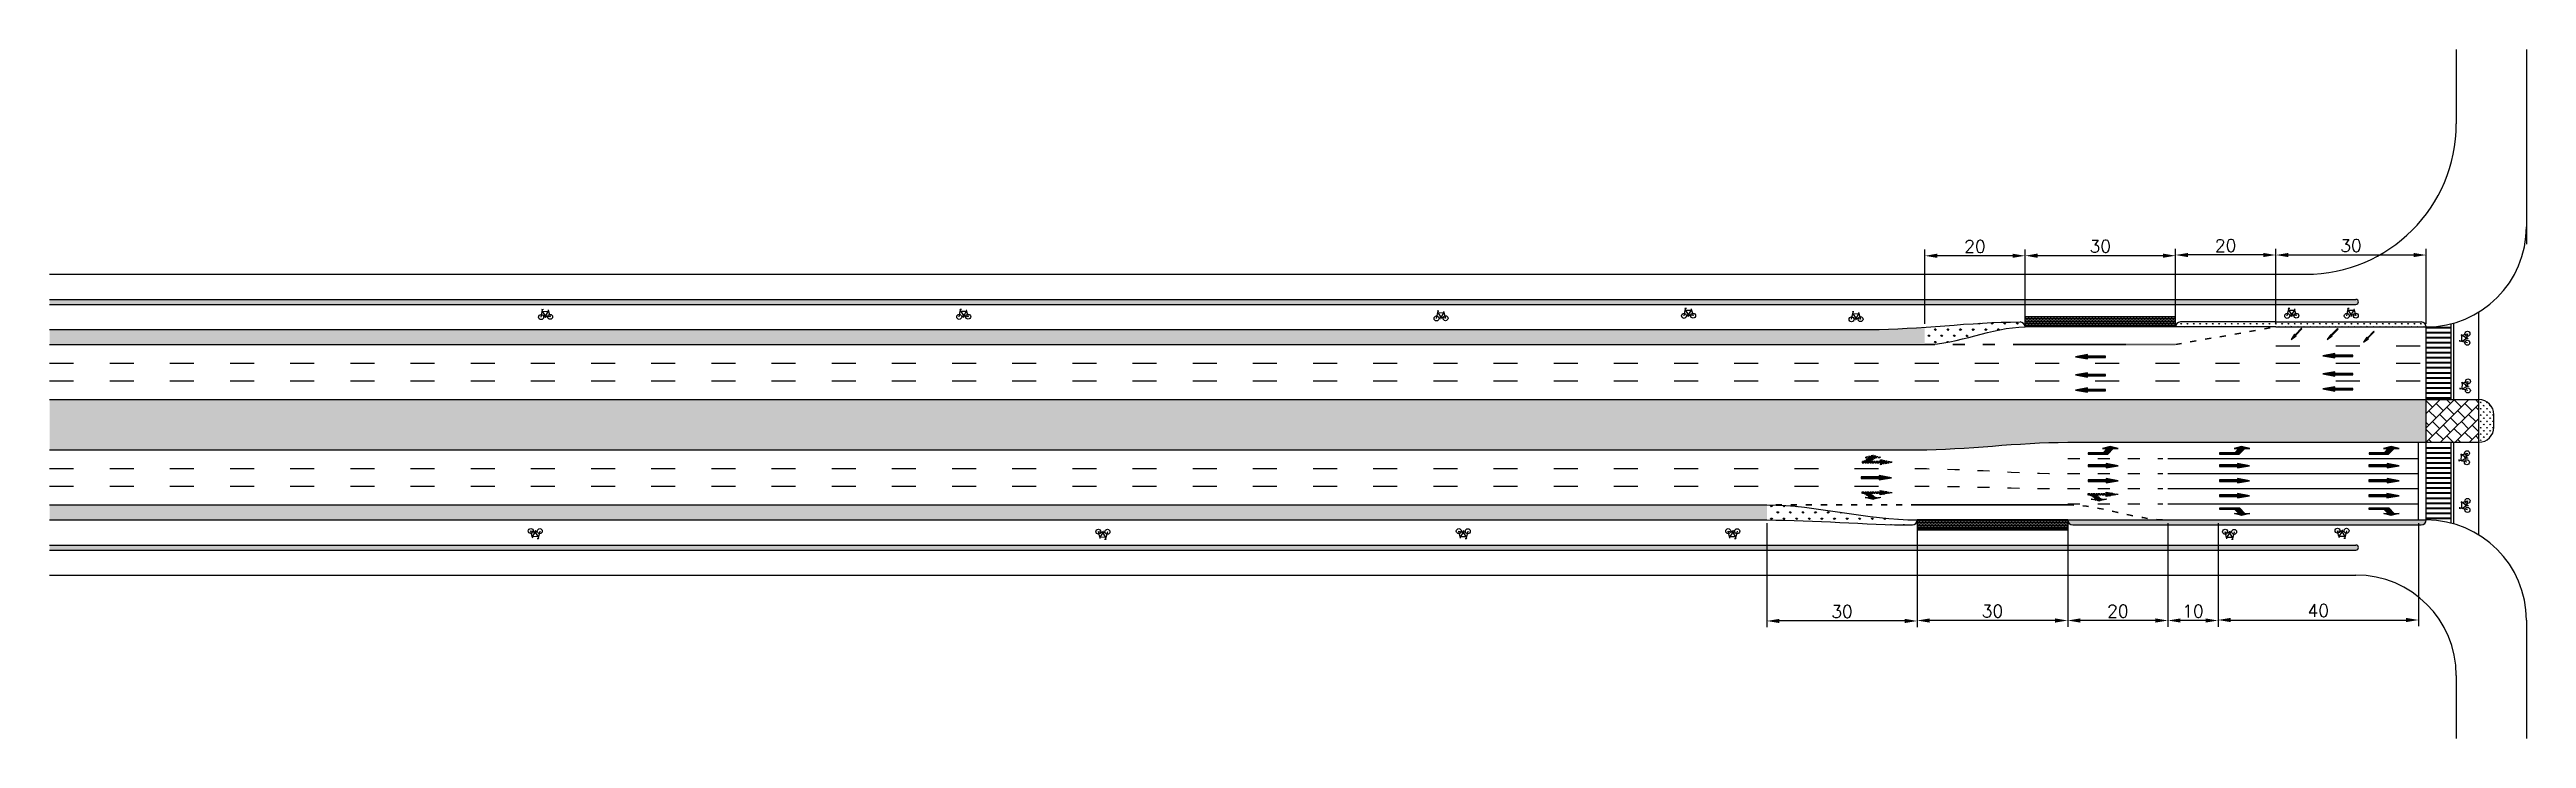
# Model space of a CAD drawing. Header units: millimetres. Extents: x 705 to 1199, y 655 to 793.
import ezdxf

# ---------------------------------------------------------------- set-up
doc = ezdxf.new("R2010")
doc.units = ezdxf.units.MM
doc.linetypes.add('ACAD_ISO03W100', pattern=[30, 12, -18])
doc.linetypes.add('HIDDEN', pattern=[0.375, 0.25, -0.125])
for name, color, linetype in [('FCX', 7, 'HIDDEN'), ('ROADMARK', 7, 'Continuous'), ('tj车道功能', 7, 'Continuous'), ('tj道路标线', 7, 'Continuous'), ('人行横道', 7, 'Continuous'), ('标注', 4, 'Continuous'), ('红线', 1, 'Continuous'), ('绿化带', 3, 'Continuous'), ('蓝线', 5, 'Continuous'), ('车道线', 7, 'Continuous')]:
    doc.layers.add(name, color=color, linetype=linetype)
doc.layers.add('黑色虚线', color=250, linetype='ACAD_ISO03W100', lineweight=53)
doc.styles.get("Standard").update_dxf_attribs({"font": 'txt', "bigfont": 'gbcbig.shx'})
doc.dimstyles.new('ISO-25', dxfattribs={"dimtxt": 2.5, "dimasz": 2.5, "dimexe": 1.25, "dimexo": 0.625, "dimtad": 1, "dimtxsty": 'Standard', "dimcen": 2.5, "dimadec": 0, "dimazin": 0, "dimtfac": 1, "dimtmove": 0, "dimatfit": 3, "dimfxl": 1, "dimarcsym": 0})

# ---------------------------------------------------------------- blocks, each defined once
blk = doc.blocks.new('BIKE')
at = {"layer": '人行横道'}
for p, q in [((0, 0), (0.35, 1.41)), ((0.35, 1.41), (0.25, 1.53)), ((0.25, 1.53), (0.55, 1.53)), ((0.28, 1.11), (1.51, 1.1)), ((0.28, 1.11), (0.9, 0.16)), ((0.9, 0.16), (0.87, -0.14)), ((0.9, 0.16), (1.6, 1.23)), ((0.9, 0.16), (0.95, 0.43)), ((1.8, -0.03), (0.9, 0.16)), ((0.95, 0.43), (1.01, 0.42)), ((1.6, 1.23), (1.42, 1.24)), ((1.51, 1.1), (1.8, -0.03)), ((0.87, -0.14), (0.77, -0.11))]:
    blk.add_line(p, q, dxfattribs=at)
for centre, radius in [((0, 0), 0.497), ((0.9, 0.16), 0.158), ((1.8, -0.03), 0.497)]:
    blk.add_circle(centre, radius, dxfattribs=at)
blk = doc.blocks.new('1W')
at = {"layer": 'ROADMARK', "color": 0}
blk.add_lwpolyline([(-0.22, -1.2), (-0.08, -1.2), (-0.08, -3), (0.07, -3), (0.07, -1.2), (0.22, -1.2), (0, 0)], close=True, dxfattribs=at)
for points in [[(-0.22, -1.2), (0.22, -1.2), (0, 0)], [(-0.08, -3), (0.07, -3), (-0.08, -1.2), (0.07, -1.2)]]:
    blk.add_solid(points, dxfattribs=at)
blk = doc.blocks.new('1WT')
at = {"layer": 'ROADMARK', "color": 0}
blk.add_lwpolyline([(0, 0), (0.2, -0.8), (0, -1.55), (0, -1.1), (-0.4, -1.5), (-0.4, -3), (-0.55, -3), (-0.55, -1.05), (0, -0.5)], close=True, dxfattribs=at)
for points in [[(0, 0), (0, -1.55), (0.2, -0.8)], [(-0.55, -1.05), (-0.4, -1.5), (0, -0.5), (0, -1.1)], [(-0.55, -1.05), (-0.4, -1.5), (-0.55, -3), (-0.4, -3)]]:
    blk.add_solid(points, dxfattribs=at)
blk = doc.blocks.new('A$C3B514AF9')
at = {"layer": 'FCX'}
blk.add_hatch(color=256, dxfattribs=at).paths.add_polyline_path([(1.95, 2.24), (2.09, 2.06), (0, 0.36), (0.14, 0.18), (0.37, 0.37), (1.39, 0.43), (0.87, 0), (1.93, 0.48), (2.67, 1.47), (2.09, 0.99), (1.07, 0.94), (2.24, 1.89), (2.38, 1.71), (3.56, 3.11)])
blk.add_lwpolyline([(3.56, 3.11), (2.38, 1.71), (2.24, 1.89), (1.07, 0.94), (2.09, 0.99), (2.67, 1.47), (1.93, 0.48), (0.87, 0), (1.39, 0.43), (0.37, 0.37), (0.14, 0.18), (0, 0.36), (2.09, 2.06), (1.95, 2.24)], close=True, dxfattribs=at)
blk = doc.blocks.new('*D8')
at = {"layer": 'Defpoints', "color": 0, "transparency": 16777216}
for p in [(1149.1, 751.76), (1149.1, 737.41), (1179.1, 737.41)]:
    blk.add_point(p, dxfattribs=at)
at = {"layer": '标注', "color": 0, "lineweight": -2, "transparency": 16777216}
for p, q in [((1149.1, 738.04), (1149.1, 753.01)), ((1176.6, 751.76), (1151.6, 751.76)), ((1179.1, 738.04), (1179.1, 753.01))]:
    blk.add_line(p, q, dxfattribs=at)
at = {"layer": '标注', "color": 0, "transparency": 16777216}
for points in [[(1151.6, 752.18), (1151.6, 751.35), (1149.1, 751.76)], [(1176.6, 752.18), (1176.6, 751.35), (1179.1, 751.76)]]:
    blk.add_solid(points, dxfattribs=at)
at = {"layer": '标注', "color": 0, "transparency": 16777216, "insert": (1164.1, 753.64), "char_height": 2.5, "attachment_point": 5}
blk.add_mtext('30', dxfattribs=at)
blk = doc.blocks.new('*D9')
at = {"layer": 'Defpoints', "color": 0, "ltscale": 0.1, "transparency": 16777216}
for p in [(1129.1, 751.77), (1129.1, 738.41), (1149.1, 738.41)]:
    blk.add_point(p, dxfattribs=at)
at = {"layer": '标注', "color": 0, "lineweight": -2, "ltscale": 0.1, "transparency": 16777216}
for p, q in [((1129.1, 739.04), (1129.1, 753.02)), ((1146.6, 751.77), (1131.6, 751.77)), ((1149.1, 739.04), (1149.1, 753.02))]:
    blk.add_line(p, q, dxfattribs=at)
at = {"layer": '标注', "color": 0, "ltscale": 0.1, "transparency": 16777216}
for points in [[(1131.6, 752.18), (1131.6, 751.35), (1129.1, 751.77)], [(1146.6, 752.18), (1146.6, 751.35), (1149.1, 751.77)]]:
    blk.add_solid(points, dxfattribs=at)
at = {"layer": '标注', "color": 0, "ltscale": 0.1, "transparency": 16777216, "insert": (1139.1, 753.64), "char_height": 2.5, "attachment_point": 5}
blk.add_mtext('20', dxfattribs=at)
blk = doc.blocks.new('*D10')
at = {"layer": 'Defpoints', "color": 0, "ltscale": 0.1, "transparency": 16777216}
for p in [(1099.1, 751.63), (1099.1, 737.41), (1129.1, 737.41)]:
    blk.add_point(p, dxfattribs=at)
at = {"layer": '标注', "color": 0, "lineweight": -2, "ltscale": 0.1, "transparency": 16777216}
for p, q in [((1099.1, 738.04), (1099.1, 752.88)), ((1126.6, 751.63), (1101.6, 751.63)), ((1129.1, 738.04), (1129.1, 752.88))]:
    blk.add_line(p, q, dxfattribs=at)
at = {"layer": '标注', "color": 0, "ltscale": 0.1, "transparency": 16777216}
for points in [[(1101.6, 752.05), (1101.6, 751.21), (1099.1, 751.63)], [(1126.6, 752.05), (1126.6, 751.21), (1129.1, 751.63)]]:
    blk.add_solid(points, dxfattribs=at)
at = {"layer": '标注', "color": 0, "ltscale": 0.1, "transparency": 16777216, "insert": (1114.1, 753.5), "char_height": 2.5, "attachment_point": 5}
blk.add_mtext('30', dxfattribs=at)
blk = doc.blocks.new('*D12')
at = {"layer": 'Defpoints', "color": 0, "ltscale": 0.1, "transparency": 16777216}
for p in [(1079.1, 751.61), (1079.1, 737.41), (1099.1, 737.41)]:
    blk.add_point(p, dxfattribs=at)
at = {"layer": '标注', "color": 0, "lineweight": -2, "ltscale": 0.1, "transparency": 16777216}
for p, q in [((1079.1, 738.04), (1079.1, 752.86)), ((1096.6, 751.61), (1081.6, 751.61)), ((1099.1, 738.04), (1099.1, 752.86))]:
    blk.add_line(p, q, dxfattribs=at)
at = {"layer": '标注', "color": 0, "ltscale": 0.1, "transparency": 16777216}
for points in [[(1081.6, 752.03), (1081.6, 751.2), (1079.1, 751.61)], [(1096.6, 752.03), (1096.6, 751.2), (1099.1, 751.61)]]:
    blk.add_solid(points, dxfattribs=at)
at = {"layer": '标注', "color": 0, "ltscale": 0.1, "transparency": 16777216, "insert": (1089.1, 753.49), "char_height": 2.5, "attachment_point": 5}
blk.add_mtext('20', dxfattribs=at)
blk = doc.blocks.new('*D18')
at = {"layer": 'Defpoints', "color": 0, "ltscale": 0.1, "transparency": 16777216}
for p in [(1137.6, 698.91), (1177.6, 698.91), (1177.6, 678.96)]:
    blk.add_point(p, dxfattribs=at)
at = {"layer": '标注', "color": 0, "lineweight": -2, "ltscale": 0.1, "transparency": 16777216}
for p, q in [((1137.6, 698.29), (1137.6, 677.71)), ((1177.6, 698.29), (1177.6, 677.71)), ((1140.1, 678.96), (1175.1, 678.96))]:
    blk.add_line(p, q, dxfattribs=at)
at = {"layer": '标注', "color": 0, "ltscale": 0.1, "transparency": 16777216}
for points in [[(1140.1, 679.38), (1140.1, 678.54), (1137.6, 678.96)], [(1175.1, 679.38), (1175.1, 678.54), (1177.6, 678.96)]]:
    blk.add_solid(points, dxfattribs=at)
at = {"layer": '标注', "color": 0, "ltscale": 0.1, "transparency": 16777216, "insert": (1157.6, 680.84), "char_height": 2.5, "attachment_point": 5}
blk.add_mtext('40', dxfattribs=at)
blk = doc.blocks.new('*D19')
at = {"layer": 'Defpoints', "color": 0, "ltscale": 0.1, "transparency": 16777216}
for p in [(1127.6, 698.91), (1137.6, 698.91), (1127.6, 678.86)]:
    blk.add_point(p, dxfattribs=at)
at = {"layer": '标注', "color": 0, "lineweight": -2, "ltscale": 0.1, "transparency": 16777216}
for p, q in [((1127.6, 698.29), (1127.6, 677.61)), ((1137.6, 698.29), (1137.6, 677.61)), ((1135.1, 678.86), (1130.1, 678.86))]:
    blk.add_line(p, q, dxfattribs=at)
at = {"layer": '标注', "color": 0, "ltscale": 0.1, "transparency": 16777216}
for points in [[(1130.1, 679.28), (1130.1, 678.45), (1127.6, 678.86)], [(1135.1, 679.28), (1135.1, 678.45), (1137.6, 678.86)]]:
    blk.add_solid(points, dxfattribs=at)
at = {"layer": '标注', "color": 0, "ltscale": 0.1, "transparency": 16777216, "insert": (1132.6, 680.74), "char_height": 2.5, "attachment_point": 5}
blk.add_mtext('10', dxfattribs=at)
blk = doc.blocks.new('*D20')
at = {"layer": 'Defpoints', "color": 0, "ltscale": 0.1, "transparency": 16777216}
for p in [(1107.6, 698.91), (1127.6, 698.91), (1107.6, 678.86)]:
    blk.add_point(p, dxfattribs=at)
at = {"layer": '标注', "color": 0, "lineweight": -2, "ltscale": 0.1, "transparency": 16777216}
for p, q in [((1107.6, 698.29), (1107.6, 677.61)), ((1127.6, 698.29), (1127.6, 677.61)), ((1125.1, 678.86), (1110.1, 678.86))]:
    blk.add_line(p, q, dxfattribs=at)
at = {"layer": '标注', "color": 0, "ltscale": 0.1, "transparency": 16777216}
for points in [[(1110.1, 679.28), (1110.1, 678.45), (1107.6, 678.86)], [(1125.1, 679.28), (1125.1, 678.45), (1127.6, 678.86)]]:
    blk.add_solid(points, dxfattribs=at)
at = {"layer": '标注', "color": 0, "ltscale": 0.1, "transparency": 16777216, "insert": (1117.6, 680.74), "char_height": 2.5, "attachment_point": 5}
blk.add_mtext('20', dxfattribs=at)
blk = doc.blocks.new('*D21')
at = {"layer": 'Defpoints', "color": 0, "ltscale": 0.1, "transparency": 16777216}
for p in [(1077.6, 698.91), (1107.6, 698.91), (1077.6, 678.86)]:
    blk.add_point(p, dxfattribs=at)
at = {"layer": '标注', "color": 0, "lineweight": -2, "ltscale": 0.1, "transparency": 16777216}
for p, q in [((1077.6, 698.29), (1077.6, 677.61)), ((1107.6, 698.29), (1107.6, 677.61)), ((1105.1, 678.86), (1080.1, 678.86))]:
    blk.add_line(p, q, dxfattribs=at)
at = {"layer": '标注', "color": 0, "ltscale": 0.1, "transparency": 16777216}
for points in [[(1080.1, 679.28), (1080.1, 678.44), (1077.6, 678.86)], [(1105.1, 679.28), (1105.1, 678.44), (1107.6, 678.86)]]:
    blk.add_solid(points, dxfattribs=at)
at = {"layer": '标注', "color": 0, "ltscale": 0.1, "transparency": 16777216, "insert": (1092.6, 680.74), "char_height": 2.5, "attachment_point": 5}
blk.add_mtext('30', dxfattribs=at)
blk = doc.blocks.new('*D22')
at = {"layer": 'Defpoints', "color": 0, "ltscale": 0.1, "transparency": 16777216}
for p in [(1047.6, 698.91), (1077.6, 698.91), (1047.6, 678.77)]:
    blk.add_point(p, dxfattribs=at)
at = {"layer": '标注', "color": 0, "lineweight": -2, "ltscale": 0.1, "transparency": 16777216}
for p, q in [((1047.6, 698.29), (1047.6, 677.52)), ((1077.6, 698.29), (1077.6, 677.52)), ((1075.1, 678.77), (1050.1, 678.77))]:
    blk.add_line(p, q, dxfattribs=at)
at = {"layer": '标注', "color": 0, "ltscale": 0.1, "transparency": 16777216}
for points in [[(1050.1, 679.19), (1050.1, 678.35), (1047.6, 678.77)], [(1075.1, 679.19), (1075.1, 678.35), (1077.6, 678.77)]]:
    blk.add_solid(points, dxfattribs=at)
at = {"layer": '标注', "color": 0, "ltscale": 0.1, "transparency": 16777216, "insert": (1062.6, 680.65), "char_height": 2.5, "attachment_point": 5}
blk.add_mtext('30', dxfattribs=at)

msp = doc.modelspace()

# ---------------------------------------------------------------- hatches: boundary and pattern name
at = {"layer": '标注'}
h = msp.add_hatch(dxfattribs=at)
h.set_pattern_fill('AR-B88', color=40, scale=0.01, angle=45, style=0)
h.set_pattern_definition([(45, (-2e-13, 469.2533), (-1.436841, 1.436841), []), (135, (-2e-13, 469.2533), (-2.1552615, 0.7184205), [2.032, -2.032])])
h.paths.add_polyline_path([(1189.601, 722.915), (1179.101, 722.915), (1179.101, 714.415), (1189.601, 714.415)])
at = {"layer": '红线', "ltscale": 0.1}
h = msp.add_hatch(dxfattribs=at)
h.set_pattern_fill('GRASS', color=3, scale=0.035)
h.paths.add_polyline_path([(789.894, 742.915), (705.101, 742.915), (705.101, 741.915), (789.894, 741.915)])
h.paths.add_polyline_path([(875.468, 742.915), (789.894, 742.915), (789.894, 741.915), (875.468, 741.915)])
h.paths.add_polyline_path([(974.428, 742.915), (875.468, 742.915), (875.468, 741.915), (974.428, 741.915)])
h.paths.add_polyline_path([(1058.502, 742.915), (974.428, 742.915), (974.428, 741.915), (1058.502, 741.915)])
h = msp.add_hatch(dxfattribs=at)
h.set_pattern_fill('GRASS', color=3, scale=0.035)
h.paths.add_polyline_path([(1165.101, 742.915), (1058.502, 742.915), (1058.502, 741.915), (1165.101, 741.915, 1)])
h = msp.add_hatch(dxfattribs=at)
h.set_pattern_fill('GRASS', color=3, scale=0.07)
h.paths.add_polyline_path([(1068.101, 736.915), (705.101, 736.915), (705.101, 733.915), (1068.101, 733.915)])
edge = h.paths.add_edge_path()
edge.add_spline(control_points=[(1079.101, 737.372), (1075.437, 737.116), (1071.771, 736.915), (1068.101, 736.915)], knot_values=[0, 0, 0, 0, 11.0114166, 11.0114166, 11.0114166, 11.0114166], degree=3, periodic=0)
edge.add_line((1068.101, 736.915), (1068.101, 733.915))
edge.add_line((1068.101, 733.915), (1079.101, 733.915))
edge.add_line((1079.101, 733.915), (1079.101, 737.372))
h = msp.add_hatch(dxfattribs=at)
h.set_pattern_fill('GRASS', color=3, scale=0.07)
edge = h.paths.add_edge_path()
edge.add_spline(control_points=[(1079.101, 733.915), (1085.869, 733.915), (1092.333, 737.415), (1099.101, 737.415)], knot_values=[0, 0, 0, 0, 20.3039405, 20.3039405, 20.3039405, 20.3039405], degree=3, periodic=0)
edge.add_arc((1098.101, 737.415), 1, 0, 90.39902)
edge.add_spline(control_points=[(1098.101, 738.415), (1094.318, 738.415), (1090.54, 738.2), (1086.764, 737.934)], knot_values=[18.6892105, 18.6892105, 18.6892105, 18.6892105, 30.0374766, 30.0374766, 30.0374766, 30.0374766], degree=3, periodic=0)
edge.add_spline(control_points=[(1086.764, 737.934), (1084.21, 737.754), (1081.655, 737.55), (1079.101, 737.372)], knot_values=[11.0114166, 11.0114166, 11.0114166, 11.0114166, 18.6892105, 18.6892105, 18.6892105, 18.6892105], degree=3, periodic=0)
edge.add_line((1079.101, 737.372), (1079.101, 733.915))
h = msp.add_hatch(dxfattribs=at)
h.set_pattern_fill('BRICK', color=6, scale=0.05)
h.paths.add_polyline_path([(1129.101, 739.415), (1099.101, 739.415), (1099.101, 737.415), (1129.101, 737.415)])
h = msp.add_hatch(dxfattribs=at)
h.set_pattern_fill('GRASS', color=3, scale=0.035)
h.paths.add_polyline_path([(1178.101, 738.415), (1149.101, 738.415), (1130.101, 738.415, 0.4142136), (1129.101, 737.415), (1149.101, 737.415), (1179.101, 737.415, 0.4142136)])
h = msp.add_hatch(dxfattribs=at)
h.set_pattern_fill('GRASS', color=3, scale=0.2)
edge = h.paths.add_edge_path()
edge.add_line((1179.101, 722.915), (705.101, 722.915))
edge.add_line((705.101, 722.915), (705.101, 712.915))
edge.add_line((705.101, 712.915), (1077.601, 712.915))
edge.add_spline(control_points=[(1077.601, 712.915), (1087.613, 712.915), (1097.588, 714.415), (1107.601, 714.415)], knot_values=[0, 0, 0, 0, 30.0374766, 30.0374766, 30.0374766, 30.0374766], degree=3, periodic=0)
edge.add_line((1107.601, 714.415), (1179.101, 714.415))
edge.add_line((1179.101, 714.415), (1179.101, 722.915))
h = msp.add_hatch(dxfattribs=at)
h.set_pattern_fill('GRASS', color=3, scale=0.035)
h.paths.add_polyline_path([(1192.601, 719.915, 0.4142136), (1189.601, 722.915), (1189.601, 714.415, 0.4142136), (1192.601, 717.415)])
h = msp.add_hatch(dxfattribs=at)
h.set_pattern_fill('GRASS', color=3, scale=0.07)
h.paths.add_polyline_path([(1047.601, 701.915), (927.034, 701.915), (927.034, 698.915), (1047.601, 698.915)])
h.paths.add_polyline_path([(927.034, 701.915), (705.101, 701.915), (705.101, 698.915), (927.034, 698.915)])
h = msp.add_hatch(dxfattribs=at)
h.set_pattern_fill('GRASS', color=3, scale=0.07)
edge = h.paths.add_edge_path()
edge.add_spline(control_points=[(1077.601, 698.915), (1067.551, 698.915), (1057.651, 701.915), (1047.601, 701.915)], knot_values=[0, 0, 0, 0, 30.1496269, 30.1496269, 30.1496269, 30.1496269], degree=3, periodic=0)
edge.add_line((1047.601, 701.915), (1047.601, 698.915))
edge.add_spline(control_points=[(1047.601, 698.915), (1057.298, 698.915), (1066.979, 697.975), (1076.675, 697.917)], knot_values=[0, 0, 0, 0, 29.0912971, 29.0912971, 29.0912971, 29.0912971], degree=3, periodic=0)
edge.add_arc((1076.601, 698.915), 1, 274.28293, 360)
h = msp.add_hatch(dxfattribs=at)
h.set_pattern_fill('BRICK', color=6, scale=0.05, angle=180)
h.set_pattern_definition([(180, (2206.7013, 1436.3292), (-4e-17, -0.3175), []), (270, (2206.7013, 1436.3292), (0.635, -1e-16), [0.3175, -0.3175]), (270, (2206.3838, 1436.3292), (0.635, -1e-16), [-0.3175, 0.3175])])
h.paths.add_polyline_path([(1077.601, 696.915), (1107.601, 696.915), (1107.601, 698.915), (1077.601, 698.915)])
h = msp.add_hatch(dxfattribs=at)
h.set_pattern_fill('GRASS', color=3, scale=0.035)
h.paths.add_polyline_path([(1179.101, 698.915), (1107.601, 698.915, 0.4142136), (1108.601, 697.915), (1178.101, 697.915, 0.4142136)])
h = msp.add_hatch(dxfattribs=at)
h.set_pattern_fill('GRASS', color=3, scale=0.035)
h.paths.add_polyline_path([(957.012, 693.915), (900.987, 693.915), (900.987, 692.915), (957.012, 692.915)])
h.paths.add_polyline_path([(900.987, 693.915), (812.69, 693.915), (812.69, 692.915), (900.987, 692.915)])
h.paths.add_polyline_path([(812.69, 693.915), (757.719, 693.915), (757.719, 692.915), (812.69, 692.915)])
h.paths.add_polyline_path([(757.719, 693.915), (705.101, 693.915), (705.101, 692.915), (757.719, 692.915)])
h = msp.add_hatch(dxfattribs=at)
h.set_pattern_fill('GRASS', color=3, scale=0.035)
h.paths.add_polyline_path([(1093.99, 693.915), (1030.395, 693.915), (1030.395, 692.915), (1093.99, 692.915)])
h.paths.add_polyline_path([(1030.395, 693.915), (957.012, 693.915), (957.012, 692.915), (1030.395, 692.915)])
h = msp.add_hatch(dxfattribs=at)
h.set_pattern_fill('GRASS', color=3, scale=0.035)
h.paths.add_polyline_path([(1165.101, 693.915), (1093.99, 693.915), (1093.99, 692.915), (1165.101, 692.915, 1)])

# ---------------------------------------------------------------- linework, layer by layer
for p, q in [((1179.101, 698.915), (1179.101, 737.415)), ((1184.101, 722.915), (1184.101, 738.05)), ((1184.601, 722.915), (1184.601, 738.186)), ((1189.601, 695.937), (1189.601, 740.393)), ((1177.601, 698.915), (1177.601, 714.415)), ((1184.101, 698.28), (1184.101, 714.415)), ((1184.601, 698.143), (1184.601, 714.415))]:
    msp.add_line(p, q)
at = {"const_width": 0.4}
for points in [[(1179.101, 737.263), (1184.101, 737.263)], [(1179.101, 736.263), (1184.101, 736.263)], [(1179.101, 735.263), (1184.101, 735.263)], [(1179.101, 734.263), (1184.101, 734.263)], [(1179.101, 733.263), (1184.101, 733.263)], [(1179.101, 732.263), (1184.101, 732.263)], [(1179.101, 731.263), (1184.101, 731.263)], [(1179.101, 730.263), (1184.101, 730.263)], [(1179.101, 729.263), (1184.101, 729.263)], [(1179.101, 728.263), (1184.101, 728.263)], [(1179.101, 727.263), (1184.101, 727.263)], [(1179.101, 727.263), (1184.101, 727.263)], [(1179.101, 726.263), (1184.101, 726.263)], [(1179.101, 725.263), (1184.101, 725.263)], [(1179.101, 724.263), (1184.101, 724.263)], [(1179.101, 723.263), (1184.101, 723.263)], [(1179.101, 713.263), (1184.101, 713.263)], [(1179.101, 712.263), (1184.101, 712.263)], [(1179.101, 712.263), (1184.101, 712.263)], [(1179.101, 711.263), (1184.101, 711.263)], [(1179.101, 711.263), (1184.101, 711.263)], [(1179.101, 710.263), (1184.101, 710.263)], [(1179.101, 710.263), (1184.101, 710.263)], [(1179.101, 709.263), (1184.101, 709.263)], [(1179.101, 709.263), (1184.101, 709.263)], [(1179.101, 708.263), (1184.101, 708.263)], [(1179.101, 708.263), (1184.101, 708.263)], [(1179.101, 707.263), (1184.101, 707.263)], [(1179.101, 706.263), (1184.101, 706.263)], [(1179.101, 705.263), (1184.101, 705.263)], [(1179.101, 704.263), (1184.101, 704.263)], [(1179.101, 703.263), (1184.101, 703.263)], [(1179.101, 702.263), (1184.101, 702.263)], [(1179.101, 701.263), (1184.101, 701.263)], [(1179.101, 700.263), (1184.101, 700.263)], [(1179.101, 699.263), (1184.101, 699.263)]]:
    msp.add_lwpolyline(points, dxfattribs=at)
at = {"layer": '红线'}
for p, q in [((1185.101, 792.754), (1185.101, 777.915)), ((705.101, 747.915), (1155.101, 747.915)), ((705.101, 687.915), (1165.101, 687.915)), ((1185.101, 667.915), (1185.101, 655.331))]:
    msp.add_line(p, q, dxfattribs=at)
at = {"layer": '红线', "color": 6, "ltscale": 0.1}
for p, q in [((1099.101, 737.415), (1099.101, 739.415)), ((1129.101, 739.415), (1099.101, 739.415)), ((1129.101, 737.415), (1129.101, 739.415)), ((1077.601, 698.915), (1077.601, 696.915)), ((1077.601, 696.915), (1107.601, 696.915)), ((1107.601, 698.915), (1107.601, 696.915))]:
    msp.add_line(p, q, dxfattribs=at)
at = {"layer": '红线'}
for centre, radius, start, end in [((1155.101, 777.915), 30, 270, 0), ((1165.101, 667.915), 20, 0, 90)]:
    msp.add_arc(centre, radius, start, end, dxfattribs=at)
at = {"layer": '绿化带'}
for p, q in [((705.101, 742.915), (1165.101, 742.915)), ((705.101, 741.915), (1165.101, 741.915)), ((705.101, 736.915), (1068.101, 736.915)), ((1149.101, 738.415), (1130.101, 738.415)), ((1149.101, 738.415), (1178.101, 738.415)), ((705.101, 722.915), (1189.601, 722.915)), ((1192.601, 717.415), (1192.601, 719.915)), ((705.101, 712.915), (1077.601, 712.915)), ((1107.601, 714.415), (1189.601, 714.415)), ((705.101, 698.915), (1047.601, 698.915)), ((1108.601, 697.915), (1178.101, 697.915)), ((705.101, 693.915), (1165.101, 693.915)), ((705.101, 692.915), (1165.101, 692.915))]:
    msp.add_line(p, q, dxfattribs=at)
for centre, radius, start, end in [((1165.101, 742.415), 0.5, 270, 90), ((1098.101, 737.415), 1, 0, 90), ((1130.101, 737.415), 1, 90, 180), ((1178.101, 737.415), 1, 360, 90), ((1189.601, 719.915), 3, 0, 90), ((1189.601, 717.415), 3, 270, 0), ((1076.601, 698.915), 1, 270, 0), ((1108.601, 698.915), 1, 180, 270), ((1178.101, 698.915), 1, 270, 0), ((1165.101, 693.415), 0.5, 270, 90)]:
    msp.add_arc(centre, radius, start, end, dxfattribs=at)
at = {"layer": '绿化带', "start_tangent": (1, 0), "end_tangent": (1, 0)}
for points in [[(1068.101, 736.915), (1098.101, 738.415)], [(1077.601, 712.915), (1107.601, 714.415)]]:
    msp.add_spline(points, degree=3, dxfattribs=at)
at = {"layer": '绿化带'}
msp.add_open_spline([(1047.601, 698.915), (1057.298, 698.915), (1066.979, 697.975), (1076.675, 697.917)], degree=3, dxfattribs=at)
at = {"layer": '蓝线'}
for p, q in [((1199.101, 792.754), (1199.101, 753.915)), ((1129.101, 737.415), (1099.101, 737.415)), ((1149.101, 737.415), (1129.101, 737.415)), ((1149.101, 737.415), (1179.101, 737.415)), ((705.101, 733.915), (1079.101, 733.915)), ((705.101, 701.915), (1047.601, 701.915)), ((1107.601, 698.915), (1179.101, 698.915)), ((1199.101, 678.915), (1199.101, 655.331))]:
    msp.add_line(p, q, dxfattribs=at)
at = {"layer": '蓝线', "color": 18, "lineweight": 30, "true_color": 0x000000}
msp.add_line((1099.101, 733.915), (1119.101, 733.915), dxfattribs=at)
at = {"layer": '蓝线', "ltscale": 0.1}
for p, q in [((1107.601, 698.915), (1077.601, 698.915)), ((1127.601, 698.915), (1137.601, 698.915))]:
    msp.add_line(p, q, dxfattribs=at)
at = {"layer": '蓝线'}
for centre, start, end in [((1179.101, 757.415), 270, 0), ((1179.101, 678.915), 360, 90)]:
    msp.add_arc(centre, 20, start, end, dxfattribs=at)
at = {"layer": '蓝线', "start_tangent": (1, 0), "end_tangent": (1, 0)}
for points in [[(1079.101, 733.915), (1099.101, 737.415)], [(1047.601, 701.915), (1077.601, 698.915)]]:
    msp.add_spline(points, degree=3, dxfattribs=at)
at = {"layer": '车道线', "linetype": 'ACAD_ISO03W100', "ltscale": 0.4}
for p, q in [((1149.101, 733.665), (1179.101, 733.665)), ((705.101, 730.165), (1179.101, 730.165)), ((705.101, 726.665), (1179.101, 726.665)), ((705.101, 709.165), (1077.601, 709.165)), ((705.101, 705.665), (1077.601, 705.665))]:
    msp.add_line(p, q, dxfattribs=at)
at = {"layer": '车道线', "linetype": 'ACAD_ISO03W100', "ltscale": 0.2}
for p, q in [((1107.601, 711.165), (1126.601, 711.165)), ((1107.601, 708.165), (1126.601, 708.165)), ((1107.601, 705.165), (1126.601, 705.165)), ((1107.601, 702.165), (1126.601, 702.165))]:
    msp.add_line(p, q, dxfattribs=at)
at = {"layer": '车道线'}
for p, q in [((1127.601, 711.165), (1177.601, 711.165)), ((1127.601, 708.165), (1177.601, 708.165)), ((1127.601, 705.165), (1177.601, 705.165)), ((1127.601, 702.165), (1177.601, 702.165))]:
    msp.add_line(p, q, dxfattribs=at)
at = {"layer": '车道线', "linetype": 'ACAD_ISO03W100', "ltscale": 0.2, "start_tangent": (1, 0), "end_tangent": (1, 0)}
for points in [[(1077.601, 709.165), (1107.601, 708.165)], [(1077.601, 705.665), (1107.601, 705.165)]]:
    msp.add_spline(points, degree=3, dxfattribs=at)
at = {"layer": '黑色虚线', "linetype": 'ACAD_ISO03W100', "lineweight": 30, "ltscale": 0.1}
msp.add_line((1129.101, 733.915), (1149.101, 737.415), dxfattribs=at)
at = {"layer": '黑色虚线', "linetype": 'ACAD_ISO03W100', "lineweight": 30, "ltscale": 0.2}
msp.add_line((1099.101, 733.915), (1079.101, 733.915), dxfattribs=at)
at = {"layer": '黑色虚线', "linetype": 'HIDDEN', "lineweight": 30, "ltscale": 0.1}
msp.add_line((1119.101, 733.915), (1129.101, 733.915), dxfattribs=at)
at = {"layer": '黑色虚线', "lineweight": 30, "ltscale": 0.1}
msp.add_line((1077.601, 701.915), (1047.601, 701.915), dxfattribs=at)
at = {"layer": '黑色虚线', "linetype": 'ByBlock', "lineweight": 30, "ltscale": 0.1}
msp.add_line((1107.601, 701.915), (1077.601, 701.915), dxfattribs=at)
at = {"layer": '黑色虚线', "linetype": 'ACAD_ISO03W100', "lineweight": 30, "ltscale": 0.1, "start_tangent": (1, 0), "end_tangent": (1, 0)}
msp.add_spline([(1107.601, 701.915), (1127.601, 698.915)], degree=3, dxfattribs=at)

# ---------------------------------------------------------------- block references
at = {"layer": 'tj车道功能', "rotation": 136.106711376564}
for p in [(1152.19, 734.946), (1159.384, 734.9), (1166.601, 734.362)]:
    msp.add_blockref('1W', p, dxfattribs=at)
at = {"layer": 'tj车道功能'}
for name, p, xscale, yscale, zscale, rotation in [('1W', (1109.153, 731.479), 2.000000000007606, 1.999999999992724, 2, 89.84553304000055), ('1W', (1158.473, 731.686), 2.000000000007606, 1.999999999992724, 2, 89.84553304000055), ('1W', (1109.146, 727.834), 2.000000000007606, 1.999999999992724, 2, 89.84553304000055), ('1W', (1158.466, 728.04), 2.000000000007606, 1.999999999992724, 2, 89.84553304000055), ('1W', (1109.146, 724.834), 2.000000000007606, 1.999999999992724, 2, 89.84553304000055), ('1W', (1158.466, 725.04), 2.000000000007606, 1.999999999992724, 2, 89.84553304000055), ('A$C3B514AF9', (1066.31, 710.66), -1.333721125851379, 1.333721125840384, 1.333721125842183, 219.2310346140732), ('1WT', (1117.671, 713.159), -1.999999999996245, 1.999999999992724, 2, 270.3731697770053), ('1WT', (1143.903, 713.159), -1.999999999996245, 1.999999999992724, 2, 270.3731697770053), ('1WT', (1173.706, 713.159), -1.999999999996246, 1.999999999992724, 2, 270.3731697770053), ('A$C3B514AF9', (1066.31, 704.145), 1.333721125851379, 1.333721125840384, 1.333721125842183, 320.7689653859268), ('1W', (1072.434, 707.329), 2.000000000007606, 1.999999999992724, 2, 269.8455330400006), ('A$C3B514AF9', (1111.395, 703.817), 1.333721125851379, 1.333721125840384, 1.333721125842183, 320.7689653859268), ('1W', (1117.655, 709.738), 2.000000000007606, 1.999999999992724, 2, 269.8455330400006), ('1W', (1117.655, 706.738), 2.000000000007606, 1.999999999992724, 2, 269.8455330400006), ('1W', (1143.888, 709.738), 2.000000000007606, 1.999999999992724, 2, 269.8455330400006), ('1W', (1143.888, 706.738), 2.000000000007606, 1.999999999992724, 2, 269.8455330400006), ('1W', (1173.691, 709.738), 2.000000000007606, 1.999999999992724, 2, 269.8455330400006), ('1W', (1173.691, 706.738), 2.000000000007606, 1.999999999992724, 2, 269.8455330400006), ('1W', (1143.88, 703.738), 2.000000000007606, 1.999999999992724, 2, 269.8455330400006), ('1W', (1173.683, 703.738), 2.000000000007606, 1.999999999992724, 2, 269.8455330400006), ('1WT', (1143.941, 700.224), 1.999999999998822, 1.999999999992724, 2, 270.0470663215138), ('1WT', (1173.743, 700.224), 1.999999999998822, 1.999999999992724, 2, 270.0470663215138)]:
    msp.add_blockref(name, p, dxfattribs=dict(at, xscale=xscale, yscale=yscale, zscale=zscale, rotation=rotation))
at = {"layer": 'tj道路标线'}
for p, rotation in [((803.128, 739.39), 2.347242716754593), ((886.524, 739.423), 2.347242716754593), ((1031.083, 739.625), 2.347242716754593), ((1151.4, 739.627), 2.347242716754593), ((1163.271, 739.629), 2.347242716754593), ((981.727, 739.112), 2.347242716754593), ((1064.494, 738.939), 2.347242716754593), ((1187.311, 734.264), 90.14049064708543), ((1187.415, 724.751), 90.14049064708543), ((1187.222, 710.431), 90.14049064708543), ((1187.326, 700.918), 90.14049064708543), ((802.883, 696.694), 180.1404906470854), ((916.076, 696.559), 180.1404906470854), ((987.966, 696.665), 180.1404906470854), ((1041.692, 696.666), 180.1404906470854), ((1140.803, 696.539), 180.1404906470854), ((1163.22, 696.755), 180.1404906470854)]:
    msp.add_blockref('BIKE', p, dxfattribs=dict(at, rotation=rotation))

# ---------------------------------------------------------------- dimensions: what is measured, and where the dimension line sits
at = {"layer": '标注', "ltscale": 0.1}
for base, p1, p2, picture, middle in [((1079.101, 751.612), (1099.101, 737.415), (1079.101, 737.415), '*D12', (1089.101, 753.487)), ((1099.101, 751.628), (1129.101, 737.415), (1099.101, 737.415), '*D10', (1114.101, 753.503)), ((1129.101, 751.765), (1149.101, 738.415), (1129.101, 738.415), '*D9', (1139.101, 753.64)), ((1047.601, 678.772), (1077.601, 698.915), (1047.601, 698.915), '*D22', (1062.601, 680.647)), ((1077.601, 678.861), (1107.601, 698.915), (1077.601, 698.915), '*D21', (1092.601, 680.736)), ((1107.601, 678.862), (1127.601, 698.915), (1107.601, 698.915), '*D20', (1117.601, 680.737)), ((1127.601, 678.862), (1137.601, 698.915), (1127.601, 698.915), '*D19', (1132.601, 680.737)), ((1177.601, 678.961), (1137.601, 698.915), (1177.601, 698.915), '*D18', (1157.601, 680.836))]:
    dim = msp.add_linear_dim(base=base, p1=p1, p2=p2, dimstyle='ISO-25', dxfattribs=at)
    dim.commit()
    dim.dimension.update_dxf_attribs({"geometry": picture, "text_midpoint": middle})
at = {"layer": '标注'}
dim = msp.add_linear_dim(base=(1149.101, 751.762), p1=(1179.101, 737.415), p2=(1149.101, 737.415), dimstyle='ISO-25', dxfattribs=at)
dim.commit()
dim.dimension.update_dxf_attribs({"geometry": '*D8', "text_midpoint": (1164.101, 753.637)})

doc.saveas('drawing.dxf')
